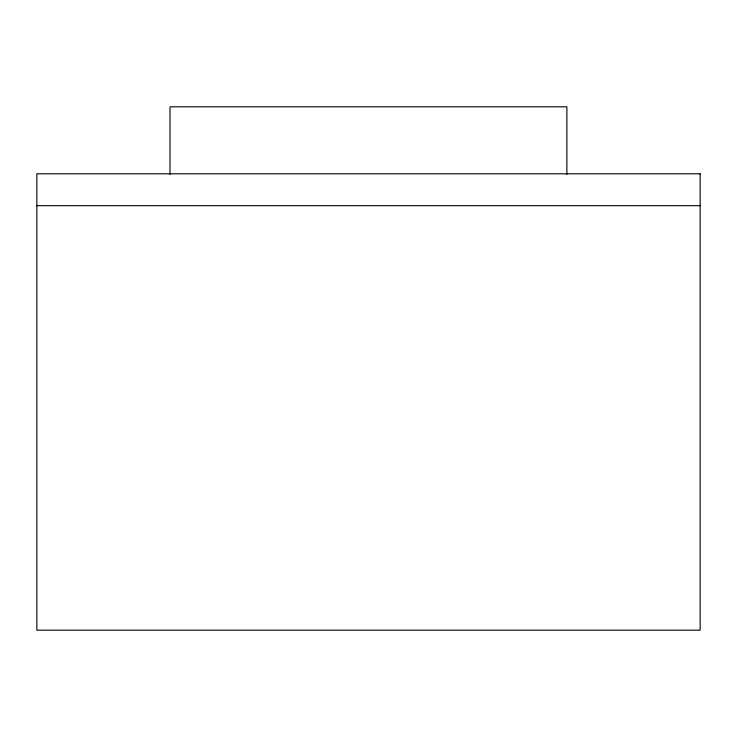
<?xml version="1.0" encoding="UTF-8"?>
<svg xmlns="http://www.w3.org/2000/svg" width="737" height="737" viewBox="0 0 737 737"><rect width="100%" height="100%" fill="white"/><g stroke="black" fill="none" stroke-linecap="round" stroke-linejoin="round"><path stroke-width="1.11" d="M36.85 205.669L700.15 205.669M566.873 174.402L566.873 106.81L169.998 106.81L169.998 174.402M700.15 173.794L36.85 173.794L36.85 630.19L700.15 630.19L700.15 173.794"/></g></svg>
